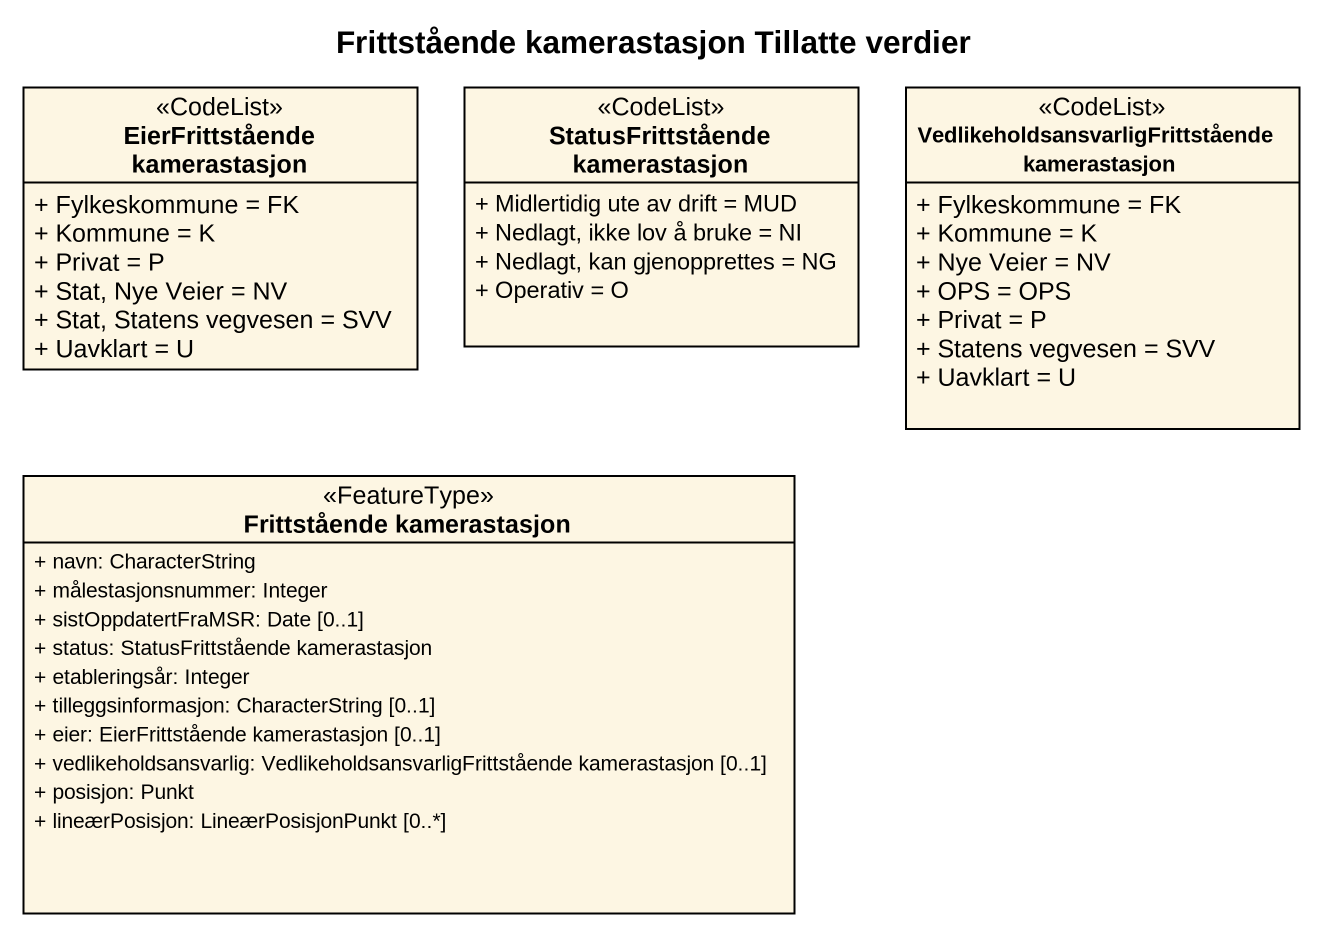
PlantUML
@startuml
title Frittstående kamerastasjon Tillatte verdier
hide circle
hide empty members
skinparam classAttributeIconSize 0
class "EierFrittstående kamerastasjon" as EierFrittstående <<CodeList>> {
  + Fylkeskommune = FK
  + Kommune = K
  + Privat = P
  + Stat, Nye Veier = NV
  + Stat, Statens vegvesen = SVV
  + Uavklart = U
}
class "StatusFrittstående kamerastasjon" as StatusFrittstående <<CodeList>> {
  + Midlertidig ute av drift = MUD
  + Nedlagt, ikke lov å bruke = NI
  + Nedlagt, kan gjenopprettes = NG
  + Operativ = O
}
class "VedlikeholdsansvarligFrittstående kamerastasjon" as VedlikeholdsansvarligFrittst <<CodeList>> {
  + Fylkeskommune = FK
  + Kommune = K
  + Nye Veier = NV
  + OPS = OPS
  + Privat = P
  + Statens vegvesen = SVV
  + Uavklart = U
}
class "Frittstående kamerastasjon" as Frittstående_kamerastasjon <<FeatureType>> {
  + navn: CharacterString
  + målestasjonsnummer: Integer
  + sistOppdatertFraMSR: Date [0..1]
  + status: StatusFrittstående kamerastasjon
  + etableringsår: Integer
  + tilleggsinformasjon: CharacterString [0..1]
  + eier: EierFrittstående kamerastasjon [0..1]
  + vedlikeholdsansvarlig: VedlikeholdsansvarligFrittstående kamerastasjon [0..1]
  + posisjon: Punkt
  + lineærPosisjon: LineærPosisjonPunkt [0..*]
}
@enduml
